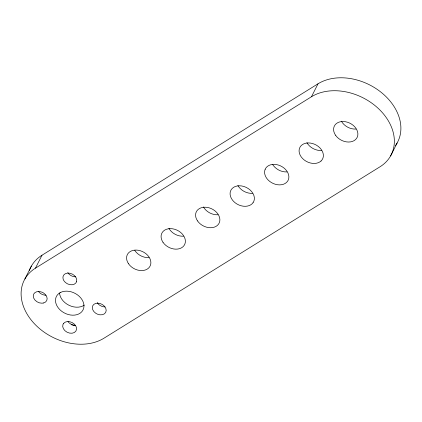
<?xml version="1.0" encoding="UTF-8"?>
<svg xmlns="http://www.w3.org/2000/svg" width="422" height="422" viewBox="0 0 422 422"><rect width="100%" height="100%" fill="white"/><g stroke="black" fill="none" stroke-linecap="round" stroke-linejoin="round"><path stroke-width="0.63" d="M24.866 279.021L31.402 266.076M35.459 268.16L311.468 96.754A50.967 38.112 26.8 0 1 380.233 110.342A50.967 38.112 26.8 0 1 380 166.785L103.997 338.191A50.967 38.112 26.8 0 1 35.226 324.597A50.967 38.112 26.8 0 1 35.459 268.16L42 255.215L318.003 83.809A50.967 38.112 26.8 0 1 380.987 92.186A50.967 38.112 26.8 0 1 395.525 145.506M311.468 96.754L318.003 83.809M390.598 155.924L397.134 142.979M148.987 257.61A12.739 9.527 26.8 0 1 134.718 250.288M217.989 214.761A12.739 9.527 26.8 0 1 203.42 206.917M252.488 193.334A12.739 9.527 26.8 0 1 240.144 188.46L238.91 187.025A12.739 9.527 26.8 0 1 237.918 185.49M286.986 171.907A12.739 9.527 26.8 0 1 274.648 167.033L273.414 165.598A12.739 9.527 26.8 0 1 272.723 164.585M183.486 236.183A12.739 9.527 26.8 0 1 168.916 228.344M321.49 150.485A12.739 9.527 26.8 0 1 306.921 142.641M29.403 270.428A50.967 38.112 26.8 0 1 42 255.215M355.989 129.058A12.739 9.527 26.8 0 1 341.424 121.214M74.884 325.605A45.502 34.029 26.8 0 1 71.17 324.655M75.432 325.288A7.279 5.444 26.8 0 1 67.953 321.569M84.326 305.095A14.923 11.162 26.8 0 1 68.981 305.28A14.923 11.162 26.8 0 1 59.539 293.01M105.057 306.889A7.279 5.444 26.8 0 1 101.465 306.177L99.787 305.28A7.279 5.444 26.8 0 1 97.255 302.69M75.633 276.821A7.279 5.444 26.8 0 1 67.831 272.623M46.009 295.221A7.279 5.444 26.8 0 1 38.529 291.502M265.185 169.254L264.731 170.688A12.739 9.527 26.8 0 0 266.873 178.543L268.107 179.978A12.739 9.527 26.8 0 0 287.546 181.291L288.284 179.988A12.739 9.527 26.8 0 0 285.356 169.264L283.911 167.961A12.739 9.527 26.8 0 0 265.185 169.254M76.53 281.743L75.833 282.983A7.279 5.444 26.8 0 1 63.801 280.604L63.11 279.09A7.279 5.444 26.8 0 1 69.852 273.24A7.279 5.444 26.8 0 1 76.53 281.743M63.622 323.368L62.925 324.602A7.279 5.444 26.8 0 0 69.604 333.106A7.279 5.444 26.8 0 0 76.345 327.256L75.654 325.742A7.279 5.444 26.8 0 0 63.622 323.368M253.047 202.718L252.045 203.852A12.739 9.527 26.8 0 1 233.609 201.405L232.374 199.97A12.739 9.527 26.8 0 1 233.667 187.294L235.117 186.561A12.739 9.527 26.8 0 1 250.156 190.021A12.739 9.527 26.8 0 1 253.047 202.718M321.042 161.004L319.802 161.948A12.739 9.527 26.8 0 1 302.606 158.551A12.739 9.527 26.8 0 1 302.664 144.44L304.12 143.712A12.739 9.527 26.8 0 1 319.86 147.837A12.739 9.527 26.8 0 1 321.042 161.004M60.784 292.325L59.164 293.269A14.923 11.162 26.8 0 0 58.642 308.361L60.177 309.991A14.923 11.162 26.8 0 0 78.666 314.021L80.291 313.077A14.923 11.162 26.8 0 0 80.813 297.99L79.278 296.355A14.923 11.162 26.8 0 0 60.784 292.325M43.656 302.964L41.978 303.202A7.279 5.444 26.8 0 1 33.259 295.964A7.279 5.444 26.8 0 1 42.026 292.188L43.698 293.09A7.279 5.444 26.8 0 1 43.656 302.964M97.477 303.144L95.799 303.386A7.279 5.444 26.8 0 0 95.757 313.261L97.429 314.163A7.279 5.444 26.8 0 0 106.196 310.381A7.279 5.444 26.8 0 0 97.477 303.144M128.51 263.745A12.739 9.527 26.8 0 0 149.541 266.994A12.739 9.527 26.8 0 0 138.136 250.235A12.739 9.527 26.8 0 0 128.51 263.745M197.512 220.891A12.739 9.527 26.8 0 0 218.543 224.14A12.739 9.527 26.8 0 0 207.133 207.381A12.739 9.527 26.8 0 0 197.512 220.891M163.013 242.318A12.739 9.527 26.8 0 0 184.045 245.567A12.739 9.527 26.8 0 0 172.635 228.808A12.739 9.527 26.8 0 0 163.013 242.318M335.516 135.188A12.739 9.527 26.8 0 0 356.548 138.442A12.739 9.527 26.8 0 0 345.138 121.678A12.739 9.527 26.8 0 0 335.516 135.188"/></g></svg>
